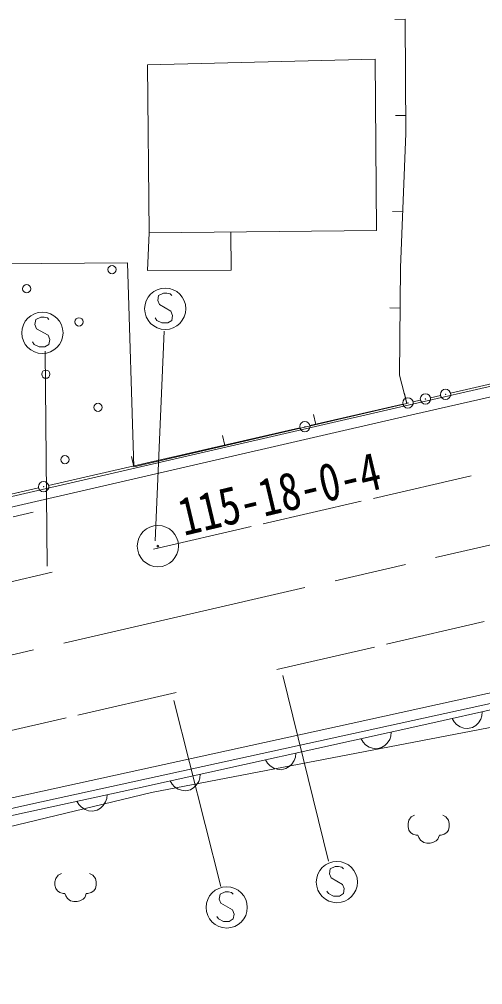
# Model space of a CAD drawing. Units: millimetres, scale not verified. Extents: x -242 to 680000, y -290 to 380000.
# Drawn here: x 435448 to 457923, y 279287 to 326053 of the extents above; entities that cross this region are included whole.
import ezdxf
from ezdxf.enums import TextEntityAlignment as Align

# ---------------------------------------------------------------- set-up
doc = ezdxf.new("R2010")
doc.units = ezdxf.units.MM
doc.header["$LTSCALE"] = 1000
doc.linetypes.add('CHAIN', pattern=[18.5, 12, -1.5, 3.5, -1.5])
for name, color, linetype, lineweight in [('M-BGD', 7, 'Continuous', 13), ('M-BGD-EXST', 7, 'Continuous', 13), ('M-BMK', 2, 'CHAIN', 13), ('M-BMK-ROW', 30, 'Continuous', 13), ('M-BMK-SRVR', 3, 'Continuous', 13), ('M-STR-STRC', 7, 'Continuous', 13)]:
    doc.layers.add(name, color=color, linetype=linetype, lineweight=lineweight)
doc.styles.add('ＭＳ ゴシック', font='')
doc.styles.get('ＭＳ ゴシック').set_extended_font_data('MS Gothic')

msp = doc.modelspace()

# ---------------------------------------------------------------- linework, layer by layer
at = {"layer": 'M-BGD'}
for p, q in [((454157, 326053), (453657, 326050)), ((454199, 320523), (454157, 326053)), ((452704, 324130), (441665, 323850)), ((452775, 315815), (452704, 324130)), ((441665, 323850), (441739, 315715)), ((454193, 321390), (453693, 321386)), ((453942, 314036), (454199, 320523)), ((454049, 316729), (453549, 316748)), ((441739, 315715), (441665, 313882)), ((441739, 315715), (452775, 315815)), ((445718, 313900), (445701, 315751)), ((440692, 314253), (433968, 314206)), ((440998, 304381), (440692, 314253)), ((441665, 313882), (445718, 313900)), ((453889, 308822), (453942, 314036)), ((453922, 312067), (453422, 312072)), ((454158, 307326), (463901, 309561)), ((454239, 307447), (453889, 308822)), ((454270, 306839), (464013, 309073)), ((454239, 307447), (454126, 307934)), ((440998, 304381), (454239, 307447)), ((444408, 305081), (454158, 307326)), ((454239, 307447), (453754, 307324)), ((444520, 304594), (454270, 306839)), ((449825, 306425), (449712, 306912)), ((445411, 305403), (445299, 305890)), ((434662, 302840), (444408, 305081)), ((434775, 302352), (444520, 304594)), ((440998, 304381), (440885, 304868)), ((435153, 301949), (436127, 302175)), ((463298, 294520), (451549, 291944)), ((463405, 294031), (451656, 291456)), ((455070, 291869), (463465, 293751)), ((457827, 292149), (457882, 292315)), ((457882, 292315), (457901, 292504)), ((451549, 291944), (435904, 288515)), ((441176, 288815), (455070, 291869)), ((456437, 292176), (456535, 292013)), ((456535, 292013), (456656, 291886)), ((456656, 291886), (456835, 291773)), ((457424, 291751), (457586, 291849)), ((457586, 291849), (457713, 291970)), ((457713, 291970), (457827, 292149)), ((451656, 291456), (436011, 288026)), ((453467, 291332), (453487, 291521)), ((456835, 291773), (457001, 291718)), ((457001, 291718), (457190, 291699)), ((457190, 291699), (457424, 291751)), ((452022, 291199), (452119, 291036)), ((452119, 291036), (452239, 290909)), ((452239, 290909), (452418, 290795)), ((453170, 290868), (453297, 290988)), ((453297, 290988), (453411, 291167)), ((453411, 291167), (453467, 291332)), ((448836, 290314), (448856, 290503)), ((452418, 290795), (452584, 290739)), ((452584, 290739), (452773, 290719)), ((452773, 290719), (453007, 290771)), ((453007, 290771), (453170, 290868)), ((447391, 290181), (447488, 290018)), ((447488, 290018), (447608, 289891)), ((448539, 289850), (448666, 289970)), ((448666, 289970), (448780, 290149)), ((448780, 290149), (448836, 290314)), ((444204, 289296), (444224, 289485)), ((447608, 289891), (447787, 289777)), ((447787, 289777), (447953, 289721)), ((447953, 289721), (448141, 289701)), ((448141, 289701), (448376, 289752)), ((448376, 289752), (448539, 289850)), ((442759, 289163), (442857, 289000)), ((444034, 288952), (444149, 289130)), ((444149, 289130), (444204, 289296)), ((423573, 284974), (441176, 288815)), ((442857, 289000), (442977, 288873)), ((442977, 288873), (443155, 288759)), ((443155, 288759), (443321, 288703)), ((443321, 288703), (443510, 288683)), ((443510, 288683), (443744, 288734)), ((443744, 288734), (443907, 288832)), ((443907, 288832), (444034, 288952)), ((435904, 288515), (420252, 285106)), ((438243, 288175), (438340, 288012)), ((439518, 287962), (439632, 288140)), ((439632, 288140), (439688, 288306)), ((439688, 288306), (439709, 288495)), ((436010, 288026), (420357, 284617)), ((438340, 288012), (438460, 287884)), ((438460, 287884), (438638, 287770)), ((438638, 287770), (438804, 287714)), ((438804, 287714), (438993, 287694)), ((438993, 287694), (439227, 287745)), ((439227, 287745), (439390, 287842)), ((439390, 287842), (439518, 287962)), ((454341, 287256), (454301, 287096)), ((454461, 287416), (454341, 287256)), ((454621, 287496), (454461, 287416)), ((456141, 287416), (455981, 287496)), ((456261, 287256), (456141, 287416)), ((456301, 287096), (456261, 287256)), ((454301, 287096), (454301, 286936)), ((454301, 286936), (454341, 286776)), ((454341, 286776), (454421, 286656)), ((456181, 286656), (456261, 286776)), ((456261, 286776), (456301, 286936)), ((456301, 286936), (456301, 287096)), ((454421, 286656), (454541, 286576)), ((454541, 286576), (454701, 286536)), ((454701, 286536), (454781, 286536)), ((454781, 286536), (454821, 286416)), ((454821, 286416), (454901, 286296)), ((454901, 286296), (455061, 286176)), ((455501, 286176), (455661, 286256)), ((455661, 286256), (455741, 286336)), ((455741, 286336), (455781, 286416)), ((455781, 286416), (455821, 286536)), ((455821, 286536), (455901, 286536)), ((455901, 286536), (456061, 286576)), ((456061, 286576), (456181, 286656)), ((455061, 286176), (455221, 286136)), ((455221, 286136), (455381, 286136)), ((455381, 286136), (455501, 286176)), ((437219, 284430), (437179, 284270)), ((437339, 284590), (437219, 284430)), ((437499, 284670), (437339, 284590)), ((439019, 284590), (438859, 284670)), ((439139, 284430), (439019, 284590)), ((439179, 284270), (439139, 284430)), ((437179, 284270), (437179, 284110)), ((437179, 284110), (437219, 283950)), ((437219, 283950), (437299, 283830)), ((439059, 283830), (439139, 283950)), ((439139, 283950), (439179, 284110)), ((439179, 284110), (439179, 284270)), ((437299, 283830), (437419, 283750)), ((437419, 283750), (437579, 283710)), ((437579, 283710), (437659, 283710)), ((437659, 283710), (437699, 283590)), ((437699, 283590), (437779, 283470)), ((437779, 283470), (437939, 283350)), ((438379, 283350), (438539, 283430)), ((438539, 283430), (438619, 283510)), ((438619, 283510), (438659, 283590)), ((438659, 283590), (438699, 283710)), ((438699, 283710), (438779, 283710)), ((438779, 283710), (438939, 283750)), ((438939, 283750), (439059, 283830)), ((437939, 283350), (438099, 283310)), ((438099, 283310), (438259, 283310)), ((438259, 283310), (438379, 283350))]:
    msp.add_line(p, q, dxfattribs=at)
for centre, radius in [((439947, 313928), 200), ((435807, 313001), 200), ((438341, 311394), 200), ((436734, 308861), 200), ((439267, 307254), 200), ((449299, 306320), 250), ((449299, 306320), 10), ((437661, 304721), 200)]:
    msp.add_circle(centre, radius, dxfattribs=at)
at = {"layer": 'M-BGD-EXST'}
for p, q in [((442205, 312670), (442165, 312430)), ((442165, 312430), (442245, 312230)), ((442445, 312790), (442205, 312670)), ((442605, 312790), (442445, 312790)), ((442765, 312750), (442605, 312790)), ((442845, 312670), (442765, 312750)), ((442245, 312230), (442805, 311910)), ((436249, 311504), (436209, 311264)), ((436489, 311624), (436249, 311504)), ((436649, 311624), (436489, 311624)), ((436809, 311584), (436649, 311624)), ((436889, 311504), (436809, 311584)), ((442125, 311470), (442045, 311590)), ((442365, 311350), (442125, 311470)), ((442845, 311470), (442645, 311350)), ((442805, 311910), (442885, 311710)), ((442885, 311710), (442845, 311470)), ((436209, 311264), (436289, 311064)), ((436289, 311064), (436849, 310744)), ((442645, 311350), (442365, 311350)), ((436849, 310744), (436929, 310544)), ((436929, 310544), (436889, 310304)), ((442044, 300787), (442481, 310953)), ((436169, 310304), (436089, 310424)), ((436409, 310184), (436169, 310304)), ((436689, 310184), (436409, 310184)), ((436889, 310304), (436689, 310184)), ((436801, 299555), (436709, 309971)), ((448237, 294266), (450437, 285276)), ((442947, 293056), (445218, 284048)), ((450530, 284899), (450490, 284659)), ((450770, 285019), (450530, 284899)), ((450930, 285019), (450770, 285019)), ((451090, 284979), (450930, 285019)), ((451170, 284899), (451090, 284979)), ((450490, 284659), (450570, 284459)), ((450570, 284459), (451130, 284139)), ((451130, 284139), (451210, 283939)), ((451210, 283939), (451170, 283699)), ((445187, 283671), (445147, 283431)), ((445147, 283431), (445227, 283231)), ((445427, 283791), (445187, 283671)), ((445587, 283791), (445427, 283791)), ((445747, 283751), (445587, 283791)), ((445827, 283671), (445747, 283751)), ((450450, 283699), (450370, 283819)), ((450690, 283579), (450450, 283699)), ((450970, 283579), (450690, 283579)), ((451170, 283699), (450970, 283579)), ((445227, 283231), (445787, 282911)), ((445107, 282471), (445027, 282591)), ((445347, 282351), (445107, 282471)), ((445827, 282471), (445627, 282351)), ((445787, 282911), (445867, 282711)), ((445867, 282711), (445827, 282471)), ((445627, 282351), (445347, 282351))]:
    msp.add_line(p, q, dxfattribs=at)
for centre in [(442525, 312030), (436569, 310864), (450850, 284259), (445507, 283031)]:
    msp.add_circle(centre, 1000, dxfattribs=at)
at = {"layer": 'M-BMK'}
msp.add_line((365480, 279287), (460994, 301206), dxfattribs=at)
at = {"layer": 'M-BMK-ROW'}
for p, q in [((467804, 310566), (456365, 307941)), ((455878, 307830), (455390, 307718)), ((454052, 307411), (449542, 306376)), ((454903, 307606), (454539, 307522)), ((449055, 306264), (436872, 303468)), ((436385, 303356), (433645, 302727)), ((464194, 292882), (441855, 288601)), ((441855, 288601), (406622, 280084))]:
    msp.add_line(p, q, dxfattribs=at)
for centre, radius in [((455147, 307662), 250), ((456121, 307885), 250), ((456121, 307885), 10), ((454296, 307467), 250), ((454296, 307467), 10), ((455147, 307662), 10), ((436629, 303412), 250), ((436629, 303412), 10)]:
    msp.add_circle(centre, radius, dxfattribs=at)
at = {"layer": 'M-BMK-SRVR'}
for radius in [1000, 40]:
    msp.add_circle((442170, 300533), radius, dxfattribs=at)
at = {"layer": 'M-STR-STRC'}
for p, q in [((457356, 303933), (452619, 302847)), ((452021, 302712), (447283, 301617)), ((446692, 301481), (441961, 300392)), ((437043, 299268), (434697, 298725)), ((453262, 295785), (458001, 296875)), ((447932, 294560), (452676, 295639)), ((438291, 292351), (443051, 293445)), ((432987, 291123), (437723, 292213))]:
    msp.add_line(p, q, dxfattribs=at)

# ---------------------------------------------------------------- texts
at = {"layer": 'M-BMK-SRVR', "style": 'ＭＳ ゴシック', "width": 0.8}
msp.add_text('115-18-0-4', height=1833, rotation=13.4, dxfattribs=at).set_placement((443552, 300491), align=Align.BOTTOM_LEFT)

doc.saveas('drawing.dxf')
